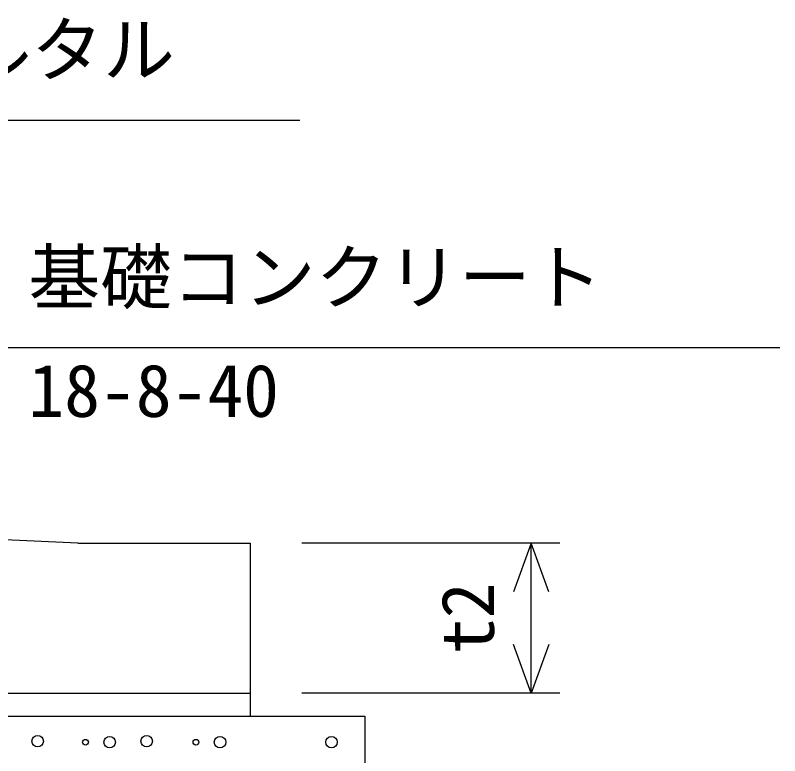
# Model space of a CAD drawing. Units: millimetres, scale not verified. Extents: x -67200 to 67200, y -23760 to 23760.
# Drawn here: x -58297 to -56699, y 13452 to 15000 of the extents above; entities that cross this region are included whole.
import ezdxf
from ezdxf.enums import TextEntityAlignment as Align

# ---------------------------------------------------------------- set-up
doc = ezdxf.new("R2010")
doc.units = ezdxf.units.MM
doc.header["$LTSCALE"] = 80
for name, color, linetype, lineweight in [('0-1_DIM', 7, 'Continuous', 25), ('0-3_HATCH', 6, 'Continuous', 25), ('0-6_OUTLINE', 1, 'Continuous', 25)]:
    doc.layers.add(name, color=color, linetype=linetype, lineweight=lineweight)
doc.styles.add('ＭＳ ゴシック', font='')
doc.styles.get('ＭＳ ゴシック').set_extended_font_data('MS Gothic')

msp = doc.modelspace()

# ---------------------------------------------------------------- linework, layer by layer
at = {"layer": '0-1_DIM'}
for p, q in [((-57702.74, 14780.38), (-58765.37, 14780.38)), ((-56698.93, 14304.8), (-58338.61, 14304.8)), ((-57158.54, 13896.5), (-57698.54, 13896.5)), ((-57218.54, 13583.36), (-57218.54, 13896.5)), ((-57158.54, 13583.36), (-57698.54, 13583.36))]:
    msp.add_line(p, q, dxfattribs=at)
for points in [[(-57181.6, 13795.01), (-57218.54, 13896.5), (-57255.48, 13795.01)], [(-57181.6, 13684.84), (-57218.54, 13583.36), (-57255.48, 13684.84)]]:
    msp.add_lwpolyline(points, dxfattribs=at)
at = {"layer": '0-3_HATCH'}
for centre, radius in [((-58250.58, 13482.68), 12), ((-58100.14, 13480.58), 12), ((-58022.65, 13482.68), 12), ((-57869.23, 13480.58), 12), ((-57636.32, 13480.58), 12), ((-58150.62, 13480.58), 6), ((-57919.7, 13480.58), 6)]:
    msp.add_circle(centre, radius, dxfattribs=at)
at = {"layer": '0-6_OUTLINE'}
for p, q in [((-58166.54, 13896.5), (-60686.54, 14015.36)), ((-58166.54, 13896.5), (-57806.54, 13896.5)), ((-57806.54, 13896.5), (-57806.54, 13535.36)), ((-61406.54, 13583.36), (-57806.54, 13583.36)), ((-61646.54, 13535.36), (-57566.54, 13535.36)), ((-57566.54, 13535.36), (-57566.54, 12935.36))]:
    msp.add_line(p, q, dxfattribs=at)

# ---------------------------------------------------------------- texts
at = {"layer": '0-1_DIM', "style": 'ＭＳ ゴシック'}
for s, p in [('敷モルタル', (-58713.95, 14840.38)), ('基礎コンクリート', (-58269.9, 14364.8)), ('18-8-40', (-58269.9, 14127.64))]:
    msp.add_text(s, height=110, dxfattribs=at).set_placement(p, align=Align.BOTTOM_LEFT)
msp.add_text('t2', height=110, rotation=90, dxfattribs=at).set_placement((-57263.54, 13664.93), align=Align.BOTTOM_LEFT)

doc.saveas('drawing.dxf')
